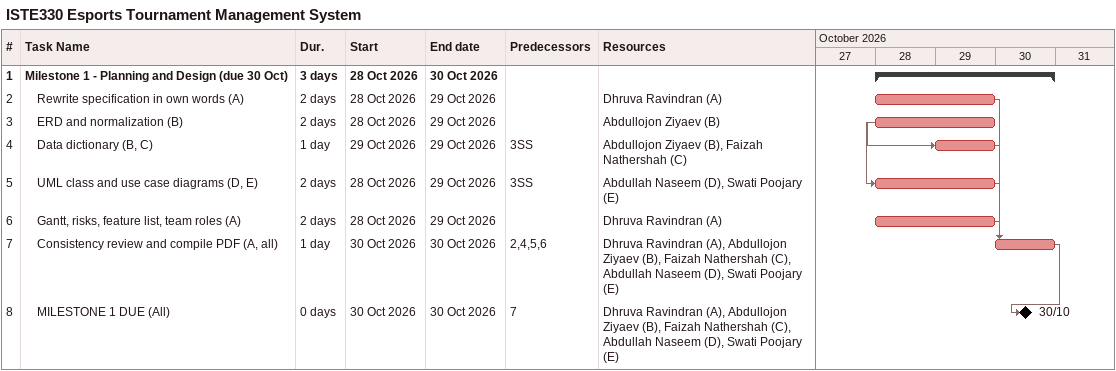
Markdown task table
ISTE330 Esports Tournament Management System

| ID | Level | Task | Duration | Start | Finish | Predecessors | Resources |
|---|---|---|---|---|---|---|---|
| 1 | 1 | **Milestone 1 - Planning and Design (due 30 Oct)** | 3d | 2026-10-28 | 2026-10-30 |  |  |
| 2 | 2 | Rewrite specification in own words (A) | 2d | 2026-10-28 | 2026-10-29 |  | Dhruva Ravindran (A) |
| 3 | 2 | ERD and normalization (B) | 2d | 2026-10-28 | 2026-10-29 |  | Abdullojon Ziyaev (B) |
| 4 | 2 | Data dictionary (B, C) | 1d | 2026-10-29 | 2026-10-29 | 3SS | Abdullojon Ziyaev (B), Faizah Nathershah (C) |
| 5 | 2 | UML class and use case diagrams (D, E) | 2d | 2026-10-28 | 2026-10-29 | 3SS | Abdullah Naseem (D), Swati Poojary (E) |
| 6 | 2 | Gantt, risks, feature list, team roles (A) | 2d | 2026-10-28 | 2026-10-29 |  | Dhruva Ravindran (A) |
| 7 | 2 | Consistency review and compile PDF (A, all) | 1d | 2026-10-30 | 2026-10-30 | 2, 4, 5, 6 | Dhruva Ravindran (A), Abdullojon Ziyaev (B), Faizah Nathershah (C), Abdullah Naseem (D), Swati Poojary (E) |
| 8 | 2 | MILESTONE 1 DUE (All) | 0d | 2026-10-30 | 2026-10-30 | 7 | Dhruva Ravindran (A), Abdullojon Ziyaev (B), Faizah Nathershah (C), Abdullah Naseem (D), Swati Poojary (E) |
